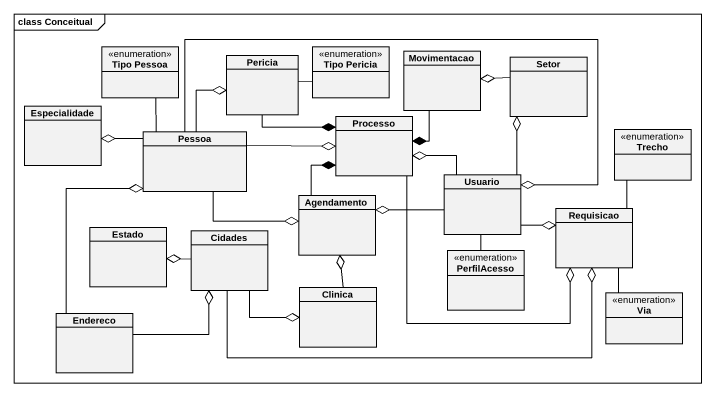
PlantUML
@startuml
mainframe class Conceitual
hide circle
hide empty members
enum "Tipo Pessoa" as Tipo_Pessoa
class Pericia
enum "Tipo Pericia" as Tipo_Pericia
class Movimentacao
class Setor
class Especialidade
class Processo
class Pessoa
enum Trecho
class Agendamento
class Usuario
class Estado
class Cidades
class Requisicao
enum PerfilAcesso
class Clinica
enum Via
class Endereco
Tipo_Pessoa -- Pessoa
Pericia -right-* Processo
Tipo_Pericia -left- Pericia
Movimentacao --* Processo
Setor -left-o Movimentacao
Processo -right-o Requisicao
Pessoa -up-o Pericia
Pessoa -left-o Especialidade
Pessoa -right-o Processo
Pessoa -right-o Agendamento
Pessoa -right-o Usuario
Trecho -- Requisicao
Agendamento -up-* Processo
Usuario -up-o Setor
Usuario -left-o Processo
Usuario -left-o Agendamento
Usuario -right-o Requisicao
Usuario -- PerfilAcesso
Cidades -left-o Estado
Cidades -right-o Requisicao
Cidades -right-o Clinica
Clinica -up-o Agendamento
Via -up- Requisicao
Endereco -up-o Pessoa
Endereco -up-o Cidades
@enduml
